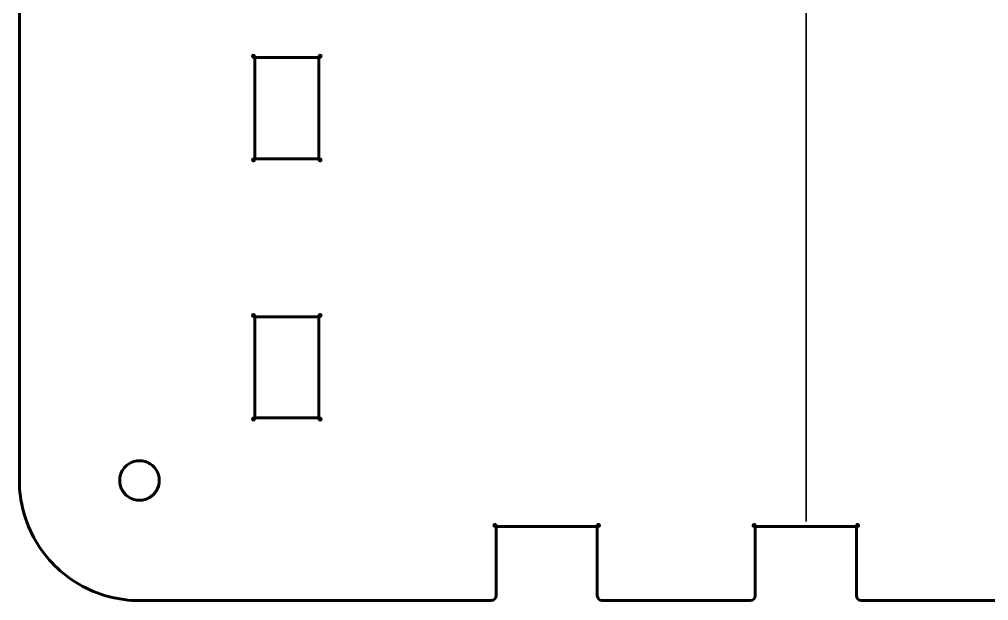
# Model space of a CAD drawing. Extents: x 10 to 156, y 10 to 261.
# Drawn here: x 10.1 to 69, y 86.3 to 121.6 of the extents above; entities that cross this region are included whole.
import ezdxf

# ---------------------------------------------------------------- set-up
doc = ezdxf.new("R2010")
doc.units = 0
doc.header["$MEASUREMENT"] = 0
doc.layers.add('Layer 1', color=7, linetype='Continuous', lineweight=0)

# ---------------------------------------------------------------- blocks, each defined once
blk = doc.blocks.new('Block_5')
at = {"layer": 'Layer 1', "color": 1, "lineweight": 35, "true_color": 0xff0000}
blk.add_line((57.919, 157.674), (57.919, 91.07), dxfattribs=at)
at = {"layer": 'Layer 1', "color": 18, "lineweight": 60, "true_color": 0x000000}
blk.add_open_spline([(17.401, 86.269), (17.401, 86.269), (28.902, 86.269), (28.902, 86.269), (28.902, 86.269), (38.777, 86.269), (38.777, 86.269), (38.943, 86.269), (39.077, 86.403), (39.077, 86.569), (39.077, 86.569), (39.077, 90.769), (39.077, 90.769), (39.077, 91.069), (38.777, 90.769), (39.077, 90.769), (39.077, 90.769), (45.228, 90.769), (45.228, 90.769), (45.528, 90.769), (45.228, 91.069), (45.228, 90.769), (45.228, 90.769), (45.228, 86.569), (45.228, 86.569), (45.228, 86.403), (45.362, 86.269), (45.528, 86.269), (45.528, 86.269), (54.528, 86.269), (54.528, 86.269), (54.694, 86.269), (54.828, 86.403), (54.828, 86.569), (54.828, 86.569), (54.828, 90.769), (54.828, 90.769), (54.828, 91.069), (54.528, 90.769), (54.828, 90.769), (54.828, 90.769), (60.979, 90.769), (60.979, 90.769), (61.279, 90.769), (60.979, 91.069), (60.979, 90.769), (60.979, 90.769), (60.979, 86.569), (60.979, 86.569), (60.979, 86.403), (61.113, 86.269), (61.279, 86.269), (61.279, 86.269), (70.279, 86.269), (70.279, 86.269), (70.445, 86.269), (70.579, 86.403), (70.579, 86.569), (70.579, 86.569), (70.579, 90.769), (70.579, 90.769), (70.579, 91.069), (70.279, 90.769), (70.579, 90.769), (70.579, 90.769), (76.73, 90.769), (76.73, 90.769), (77.03, 90.769), (76.73, 91.069), (76.73, 90.769), (76.73, 90.769), (76.73, 86.569), (76.73, 86.569), (76.73, 86.403), (76.864, 86.269), (77.03, 86.269), (77.03, 86.269), (86.905, 86.269), (86.905, 86.269), (86.905, 86.269), (98.406, 86.269), (98.406, 86.269), (99.687, 86.269), (100.946, 86.606), (102.056, 87.247), (103.167, 87.888), (104.088, 88.809), (104.729, 89.919), (105.37, 91.029), (105.707, 92.288), (105.707, 93.569), (105.707, 93.569), (105.707, 154.573), (105.707, 154.573), (105.707, 155.854), (105.37, 157.113), (104.729, 158.223), (104.088, 159.333), (103.167, 160.254), (102.056, 160.895), (100.946, 161.537), (99.687, 161.874), (98.406, 161.874), (98.406, 161.874), (86.905, 161.874), (86.905, 161.874), (86.905, 161.874), (77.03, 161.874), (77.03, 161.874), (76.864, 161.874), (76.73, 161.74), (76.73, 161.574), (76.73, 161.574), (76.73, 157.373), (76.73, 157.373), (76.73, 157.073), (77.03, 157.373), (76.73, 157.373), (76.73, 157.373), (70.579, 157.373), (70.579, 157.373), (70.279, 157.373), (70.579, 157.073), (70.579, 157.373), (70.579, 157.373), (70.579, 161.574), (70.579, 161.574), (70.579, 161.74), (70.445, 161.874), (70.279, 161.874), (70.279, 161.874), (61.279, 161.874), (61.279, 161.874), (61.113, 161.874), (60.979, 161.74), (60.979, 161.574), (60.979, 161.574), (60.979, 157.373), (60.979, 157.373), (60.979, 157.073), (61.279, 157.373), (60.979, 157.373), (60.979, 157.373), (54.828, 157.373), (54.828, 157.373), (54.528, 157.373), (54.828, 157.073), (54.828, 157.373), (54.828, 157.373), (54.828, 161.574), (54.828, 161.574), (54.828, 161.74), (54.694, 161.874), (54.528, 161.874), (54.528, 161.874), (45.528, 161.874), (45.528, 161.874), (45.362, 161.874), (45.228, 161.74), (45.228, 161.574), (45.228, 161.574), (45.228, 157.373), (45.228, 157.373), (45.228, 157.073), (45.528, 157.373), (45.228, 157.373), (45.228, 157.373), (39.077, 157.373), (39.077, 157.373), (38.777, 157.373), (39.077, 157.073), (39.077, 157.373), (39.077, 157.373), (39.077, 161.574), (39.077, 161.574), (39.077, 161.74), (38.943, 161.874), (38.777, 161.874), (38.777, 161.874), (28.902, 161.874), (28.902, 161.874), (28.902, 161.874), (17.401, 161.874), (17.401, 161.874), (16.12, 161.874), (14.861, 161.537), (13.751, 160.895), (12.641, 160.254), (11.72, 159.333), (11.079, 158.223), (10.438, 157.113), (10.101, 155.854), (10.101, 154.573), (10.101, 154.573), (10.101, 93.569), (10.101, 93.569), (10.101, 92.288), (10.438, 91.029), (11.079, 89.919), (11.72, 88.809), (12.641, 87.888), (13.751, 87.247), (14.861, 86.606), (16.12, 86.269), (17.401, 86.269)], degree=3, knots=[0, 0, 0, 0, 1, 1, 1, 2, 2, 2, 3, 3, 3, 4, 4, 4, 5, 5, 5, 6, 6, 6, 7, 7, 7, 8, 8, 8, 9, 9, 9, 10, 10, 10, 11, 11, 11, 12, 12, 12, 13, 13, 13, 14, 14, 14, 15, 15, 15, 16, 16, 16, 17, 17, 17, 18, 18, 18, 19, 19, 19, 20, 20, 20, 21, 21, 21, 22, 22, 22, 23, 23, 23, 24, 24, 24, 25, 25, 25, 26, 26, 26, 27, 27, 27, 28, 28, 28, 29, 29, 29, 30, 30, 30, 31, 31, 31, 32, 32, 32, 33, 33, 33, 34, 34, 34, 35, 35, 35, 36, 36, 36, 37, 37, 37, 38, 38, 38, 39, 39, 39, 40, 40, 40, 41, 41, 41, 42, 42, 42, 43, 43, 43, 44, 44, 44, 45, 45, 45, 46, 46, 46, 47, 47, 47, 48, 48, 48, 49, 49, 49, 50, 50, 50, 51, 51, 51, 52, 52, 52, 53, 53, 53, 54, 54, 54, 55, 55, 55, 56, 56, 56, 57, 57, 57, 58, 58, 58, 59, 59, 59, 60, 60, 60, 61, 61, 61, 62, 62, 62, 63, 63, 63, 64, 64, 64, 65, 65, 65, 66, 66, 66, 67, 67, 67, 68, 68, 68, 68], dxfattribs=at)
at = {"layer": 'Layer 1', "color": 5, "lineweight": 60, "true_color": 0x0000ff}
for points, knots in [([(24.402, 116.196), (24.402, 116.196), (24.402, 119.271), (24.402, 119.271), (24.402, 119.571), (24.102, 119.271), (24.402, 119.271), (24.402, 119.271), (28.302, 119.271), (28.302, 119.271), (28.602, 119.271), (28.302, 119.571), (28.302, 119.271), (28.302, 119.271), (28.302, 113.12), (28.302, 113.12), (28.302, 112.82), (28.602, 113.12), (28.302, 113.12), (28.302, 113.12), (24.402, 113.12), (24.402, 113.12), (24.102, 113.12), (24.402, 112.82), (24.402, 113.12), (24.402, 113.12), (24.402, 116.196), (24.402, 116.196)], [0, 0, 0, 0, 1, 1, 1, 2, 2, 2, 3, 3, 3, 4, 4, 4, 5, 5, 5, 6, 6, 6, 7, 7, 7, 8, 8, 8, 9, 9, 9, 9]), ([(24.402, 100.445), (24.402, 100.445), (24.402, 103.52), (24.402, 103.52), (24.402, 103.82), (24.102, 103.52), (24.402, 103.52), (24.402, 103.52), (28.302, 103.52), (28.302, 103.52), (28.602, 103.52), (28.302, 103.82), (28.302, 103.52), (28.302, 103.52), (28.302, 97.369), (28.302, 97.369), (28.302, 97.069), (28.602, 97.369), (28.302, 97.369), (28.302, 97.369), (24.402, 97.369), (24.402, 97.369), (24.102, 97.369), (24.402, 97.069), (24.402, 97.369), (24.402, 97.369), (24.402, 100.445), (24.402, 100.445)], [0, 0, 0, 0, 1, 1, 1, 2, 2, 2, 3, 3, 3, 4, 4, 4, 5, 5, 5, 6, 6, 6, 7, 7, 7, 8, 8, 8, 9, 9, 9, 9]), ([(18.601, 93.569), (18.601, 93.339), (18.535, 93.114), (18.411, 92.92), (18.286, 92.727), (18.109, 92.573), (17.899, 92.477), (17.69, 92.382), (17.458, 92.348), (17.23, 92.381), (17.003, 92.414), (16.789, 92.511), (16.615, 92.662), (16.441, 92.813), (16.314, 93.01), (16.25, 93.231), (16.185, 93.452), (16.185, 93.686), (16.25, 93.907), (16.314, 94.128), (16.441, 94.325), (16.615, 94.476), (16.789, 94.627), (17.003, 94.724), (17.23, 94.757), (17.458, 94.79), (17.69, 94.756), (17.899, 94.661), (18.109, 94.565), (18.286, 94.411), (18.411, 94.218), (18.535, 94.024), (18.601, 93.799), (18.601, 93.569)], [0, 0, 0, 0, 1, 1, 1, 2, 2, 2, 3, 3, 3, 4, 4, 4, 5, 5, 5, 6, 6, 6, 7, 7, 7, 8, 8, 8, 9, 9, 9, 10, 10, 10, 11, 11, 11, 11])]:
    blk.add_open_spline(points, degree=3, knots=knots, dxfattribs=at)

msp = doc.modelspace()

# ---------------------------------------------------------------- block references
at = {"layer": 'Layer 1'}
msp.add_blockref('Block_5', (0, 0), dxfattribs=at)

doc.saveas('drawing.dxf')
